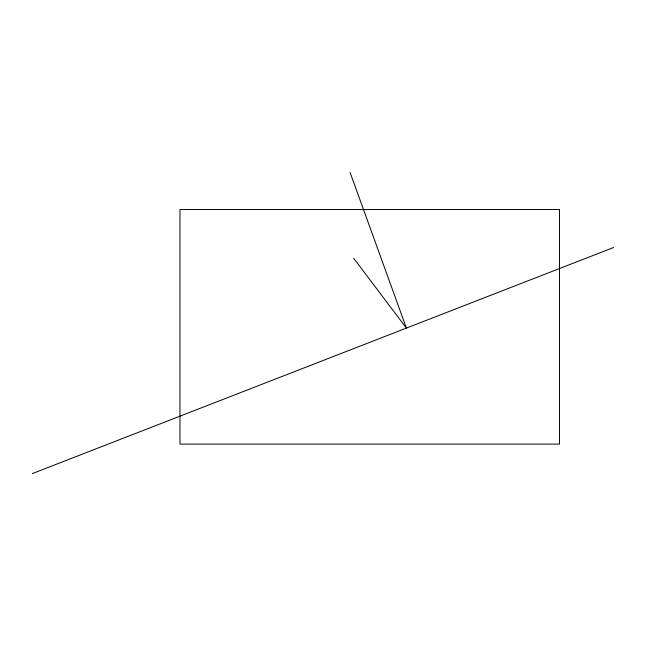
<?xml version="1.0" encoding="UTF-8"?>
<svg xmlns="http://www.w3.org/2000/svg" width="646" height="646" viewBox="0 0 646 646"><rect width="100%" height="100%" fill="white"/><g stroke="black" fill="none" stroke-linecap="round" stroke-linejoin="round"><path stroke-width="0.97" d="M32.3 473.607L613.7 247.466M353.637 258.198L406.399 328.095L350.067 172.393M559.501 209.538L179.968 209.538L179.968 444.101L559.501 444.101L559.501 209.538"/></g></svg>
